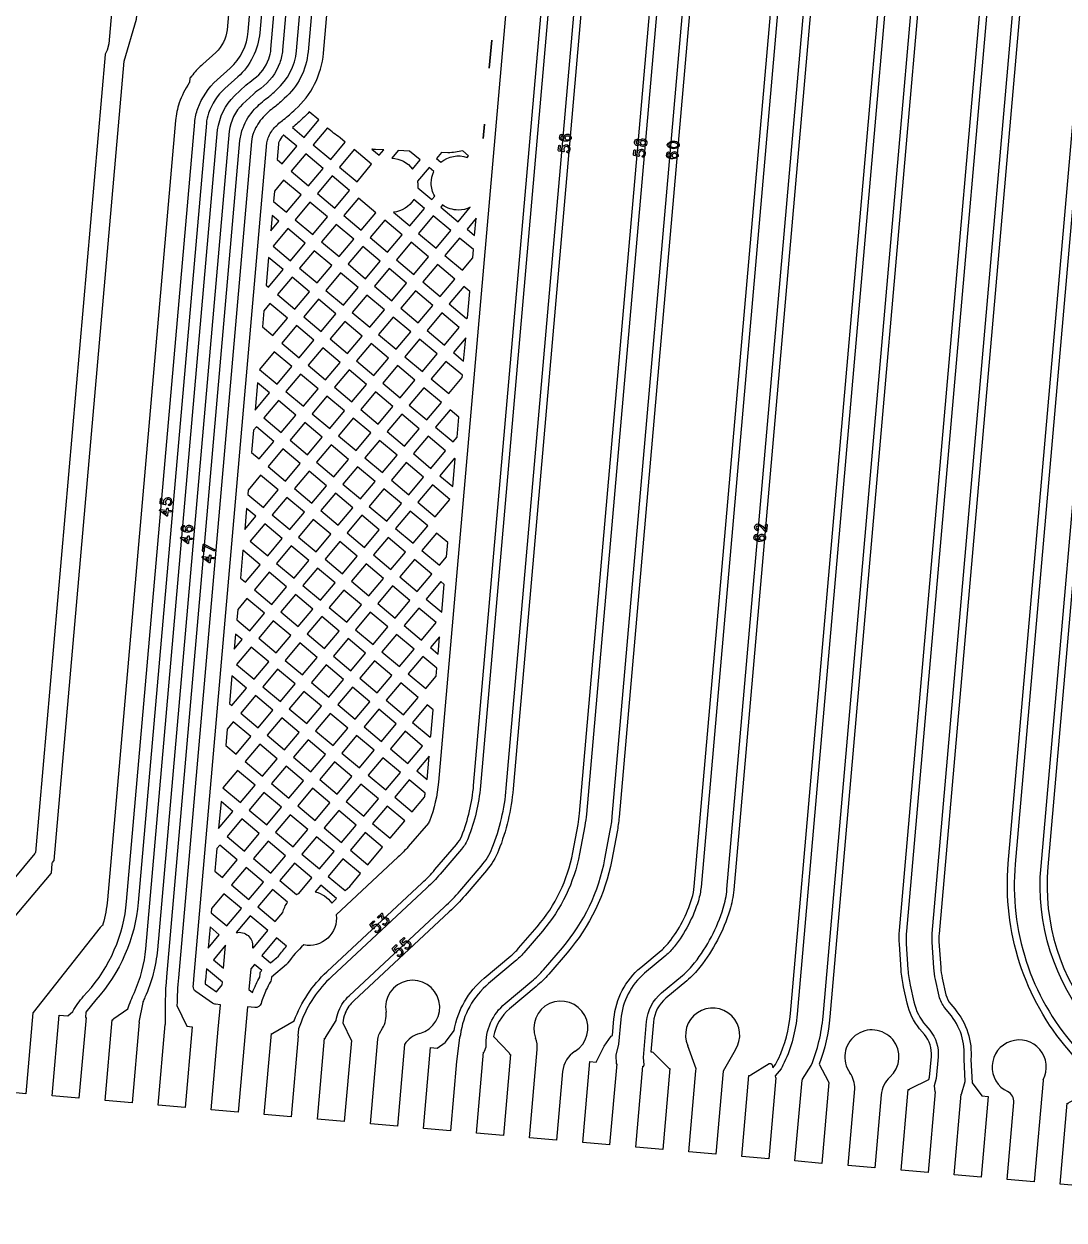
# Model space of a CAD drawing. Extents: x 388 to 686, y 182 to 393.
# Drawn here: x 444.17 to 451, y 201.64 to 209.5 of the extents above; entities that cross this region are included whole.
import ezdxf

# ---------------------------------------------------------------- set-up
doc = ezdxf.new("R2010")
doc.units = 0
doc.layers.add('bak_bak_btr2-bcq3156', color=8, linetype='Continuous')
doc.layers.add('biaozhu1', color=4, linetype='Continuous')

msp = doc.modelspace()

# ---------------------------------------------------------------- linework, layer by layer
at = {"layer": 'bak_bak_btr2-bcq3156'}
for p, q in [((447.2437, 209.3889), (447.2277, 209.2066)), ((447.2277, 209.2066), (447.2279, 209.2065)), ((447.1956, 208.8389), (447.1873, 208.7442)), ((445.8018, 208.2378), (445.793, 208.1376)), ((447.1416, 208.2196), (447.0819, 208.1485)), ((447.0819, 208.1485), (447.1317, 208.1067)), ((447.1317, 208.1067), (447.1416, 208.2196)), ((445.7777, 207.963), (445.7618, 207.7807)), ((447.0729, 207.4344), (446.9923, 207.3383)), ((447.0595, 207.2819), (447.0729, 207.4344)), ((446.9923, 207.3383), (447.0595, 207.2819)), ((445.7056, 207.1383), (445.69, 206.9597)), ((446.9029, 206.5283), (446.9874, 206.4573)), ((445.6334, 206.3135), (445.6213, 206.1745)), ((445.6094, 206.0387), (445.5934, 205.8564)), ((446.8133, 205.7182), (446.9153, 205.6326)), ((445.5613, 205.4887), (445.5525, 205.3891)), ((446.9012, 205.4714), (446.841, 205.3997)), ((446.8912, 205.3576), (446.9012, 205.4714)), ((446.841, 205.3997), (446.8912, 205.3576)), ((445.5372, 205.214), (445.5213, 205.0316)), ((446.8325, 204.686), (446.7515, 204.5895)), ((446.8191, 204.5328), (446.8325, 204.686)), ((446.7515, 204.5895), (446.8191, 204.5328)), ((445.4651, 204.3892), (445.4495, 204.2115)), ((445.3929, 203.5644), (445.3808, 203.4263)), ((445.4953, 203.4442), (445.4158, 203.3495)), ((445.4822, 203.2938), (445.4953, 203.4442)), ((445.4158, 203.3495), (445.4822, 203.2938)), ((445.6484, 203.1543), (445.6723, 203.1343))]:
    msp.add_line(p, q, dxfattribs=at)
for points in [[(448.0834, 240.1531), (448.0438, 238.92), (448.7432, 230.9259, 0.097517), (449.8553, 227.0824, -0.021634), (449.9684, 226.8446, -0.010888), (450.0227, 226.7081, -0.02159), (450.0234, 226.7065), (450.8563, 224.6302, -0.076555), (451.93, 220.0187, -0.035538), (451.93, 220.0156), (451.9306, 220.0083, -0.039385), (451.914, 218.0586), (450.6831, 203.9781, 0.203715), (451.0728, 202.7811, -0.034942), (451.0746, 202.7786, -0.003859), (451.0926, 202.7566), (451.1499, 202.6884, -0.173688), (451.2137, 202.5154, -0.103263), (451.2119, 202.5064), (451.2082, 202.492, -0.367818), (451.2163, 202.4777), (451.2006, 202.3934, -0.05347), (451.1998, 202.3909)], [(446.7229, 239.8677), (446.6942, 238.8825), (447.4011, 230.8029, 0.085375), (448.4108, 226.9705, -0.005717), (448.8471, 225.9844, -0.005714), (449.2607, 224.9891, -0.075665), (450.5045, 219.7059, -0.041885), (450.4956, 217.219), (449.251, 202.9918, -0.086633), (449.1665, 202.6745, -0.013169), (449.1481, 202.6376, -0.055194), (449.1453, 202.6336), (449.1053, 202.5859), (449.1084, 202.5739), (449.1111, 202.5737), (449.0647, 202.0423), (448.8875, 202.0578), (448.934, 202.5892), (448.9414, 202.5885, -0.121558), (448.9457, 202.5928), (449.0672, 202.6669, -0.505162), (449.0862, 202.6591), (449.0914, 202.6392)], [(449.0914, 202.6392), (449.1093, 202.6607, 0.0133), (449.1268, 202.6958, -0.026284), (449.1278, 202.6978, 0.085262), (449.2062, 202.9957), (450.4508, 217.2229, 0.044039), (450.449, 219.8293, 0.073888), (449.2189, 224.9725, 0.005713), (448.8057, 225.9667, 0.005716), (448.3698, 226.9518, -0.085375), (447.3563, 230.799), (446.6492, 238.8827)], [(451.1998, 202.3909), (451.2031, 202.3906), (451.1566, 201.8592), (450.9795, 201.8747), (451.026, 202.4061), (451.0314, 202.4056, -0.147166), (451.0367, 202.4106), (451.1561, 202.4704), (451.1686, 202.5187, 0.169435), (451.1154, 202.6595), (451.0362, 202.7547, -0.203066), (450.6383, 203.982), (451.8692, 218.0625, 0.039383), (451.8858, 220.0051), (451.8851, 220.0157, 0.076549), (450.8145, 224.6134), (449.9268, 226.8273, 0.021654), (449.8153, 227.0617, -0.03334), (449.8141, 227.0644, -0.097444), (448.6984, 230.9219), (447.9988, 238.9203)], [(450.7192, 219.7232, -0.041885), (450.7104, 217.2003), (449.4658, 202.9732, -0.068079), (449.3956, 202.6639), (449.4546, 202.5517, -0.16531), (449.4558, 202.5436), (449.4598, 202.5433), (449.4133, 202.0119), (449.2362, 202.0274), (449.2827, 202.5587), (449.2843, 202.5586, -0.144781), (449.2864, 202.5655), (449.3437, 202.6547, 0.074073), (449.421, 202.9772), (450.6656, 217.2042, 0.044044), (450.6635, 219.8488, 0.073879)], [(445.5676, 218.9853), (444.7283, 209.3658), (444.7163, 209.324), (444.7049, 209.2987), (444.7043, 209.2966), (444.2457, 204.0548, -0.159364), (444.2426, 204.0475), (444.0047, 203.764, -0.227397), (443.9959, 203.7569), (443.4426, 203.5966), (443.4402, 203.5953), (443.4135, 203.5686, -0.197499), (443.4046, 203.5648, 0.403322), (443.1042, 203.2647), (443.0447, 202.8575), (443.0448, 202.8575), (443.0115, 202.4775), (442.806, 202.4955, 0.410514), (442.7257, 202.4273), (442.677, 201.8698, 0.409879), (442.7452, 201.7897), (442.9498, 201.7717), (442.9165, 201.3917)], [(446.8809, 218.9628), (446.0369, 209.3138, -0.194362), (445.8803, 209.0066, -0.041569), (445.8161, 208.9506, 0.047788), (445.742, 208.8842, 0.091184), (445.6806, 208.7866, 0.072948), (445.6656, 208.7232), (445.1851, 203.2314, 0.018413), (445.1759, 203.0485), (445.2411, 202.9122), (445.2756, 202.9092), (445.2291, 202.3778), (445.052, 202.3933), (445.0985, 202.9247), (445.101, 202.9245, -0.030608), (445.1092, 203.238), (445.5897, 208.7298, -0.073122), (445.6098, 208.8149, -0.091399), (445.6861, 208.9361, -0.047814), (445.7712, 209.0121, 0.042151), (445.8265, 209.0606, -0.031229), (445.8299, 209.0638, 0.194703), (445.961, 209.3204), (446.8049, 218.9688, 0.133941)], [(448.1325, 218.6751), (446.894, 204.5153, -0.070425), (446.8346, 204.2587, -0.08721), (446.8279, 204.2474), (446.695, 204.0921, -0.028285), (446.6296, 204.0242), (446.2216, 203.6441, -0.514914), (446.0098, 203.4468, 0.055065), (445.9029, 203.3258, -0.066923), (445.8961, 203.3183), (445.7962, 203.234), (445.7946, 203.2182, -0.11723), (445.789, 203.2015, 0.030852), (445.7638, 203.1551, -0.018125), (445.7626, 203.1527, 0.03613), (445.7283, 203.0619, -0.358285), (445.6884, 203.0345), (445.6383, 203.0389), (445.5778, 202.3474), (445.4006, 202.3629), (445.4471, 202.8943), (445.4472, 202.8943), (445.4612, 203.0541), (445.4287, 203.0569, -0.134213), (445.4098, 203.0639), (445.2993, 203.1413, -0.264329), (445.2829, 203.1752, -0.005455), (445.2865, 203.2222), (445.767, 208.7145, -0.072517), (445.7751, 208.7489, -0.091376), (445.817, 208.8155, -0.047855), (445.8768, 208.8689, 0.040121), (445.9514, 208.9334, 0.191888), (446.1383, 209.3051), (446.9828, 218.9601, 0.133976)], [(446.3277, 218.8796), (445.5045, 209.4577, -0.188819), (445.4309, 209.3097), (445.3453, 209.2326, 0.040126), (445.2791, 209.1628, -0.073326), (445.2747, 209.1569, -0.073691), (445.27, 209.1511, 0.006353), (445.2611, 209.1392), (445.2598, 209.1359), (445.2582, 209.1153, -0.131211), (445.256, 209.1091, 0.062695), (445.1912, 208.9775, 0.063894), (445.1661, 208.8621), (444.7184, 203.7432, -0.045593), (444.6893, 203.5823, -0.207206), (444.6846, 203.5732), (444.6702, 203.5607), (444.2309, 203.0028), (444.2296, 202.9995), (444.1831, 202.4694), (444.006, 202.4849)], [(444.0781, 203.5939), (444.3489, 203.9165), (444.3503, 203.9198), (444.3556, 203.9802, -0.15863), (444.3587, 203.9874), (444.3675, 203.9979), (444.3691, 204.0016), (444.8283, 209.2517), (444.9088, 209.527), (445.7209, 218.811, 0.143733)], [(446.5305, 218.7074), (445.72, 209.439, -0.189744), (445.5753, 209.1485), (445.4898, 209.0715, 0.128548), (445.3828, 208.9092, 0.063899), (445.3688, 208.8444), (444.9211, 203.7259, -0.162547), (444.6429, 203.0853), (444.5775, 203.0047), (444.5747, 202.9706), (444.5782, 202.9703), (444.5318, 202.4389), (444.3547, 202.4544), (444.4011, 202.9858), (444.4589, 202.9808), (444.4911, 203.0087, -0.058337), (444.5622, 203.1093), (444.5862, 203.1362, 0.162545), (444.8451, 203.7325), (445.2928, 208.8509, -0.068977), (445.3133, 208.9411, -0.124189), (445.4388, 209.1282), (445.5243, 209.2051, 0.189745), (445.6441, 209.4457), (446.4546, 218.7147, 0.147854)], [(446.6916, 218.7279), (445.8695, 209.3247, -0.065198), (445.8509, 209.2405, -0.147559), (445.7259, 209.0734, 0.01671), (445.6776, 209.0352), (445.6073, 208.9698, 0.165283), (445.5185, 208.7915), (445.0469, 203.4147, -0.084423), (444.9654, 203.1034, 0.006466), (444.9518, 203.0722, -0.079815), (444.9516, 203.0682), (444.9251, 202.9401), (444.9269, 202.9399), (444.8804, 202.4085), (444.7033, 202.424), (444.7498, 202.9554), (444.7558, 202.9549, -0.201821), (444.7611, 202.9632), (444.8523, 203.0262, -0.020829), (444.8961, 203.1351, 0.084344), (444.971, 203.4214), (445.4429, 208.8007, -0.166017), (445.5537, 209.024), (445.629, 209.0939, -0.016548), (445.6809, 209.1349, 0.14756), (445.7794, 209.2668, 0.064812), (445.7936, 209.3312), (446.6157, 218.7346, 0.145124)], [(448.4083, 218.6514), (447.1699, 204.4906, -0.072979), (447.0887, 204.1469, -0.083017), (447.0455, 204.0758), (446.905, 203.9118, -0.028241), (446.818, 203.8215), (446.1913, 203.2378, 0.115856), (445.9908, 202.9382), (445.9744, 202.8947), (445.9701, 202.8486), (445.9729, 202.8483), (445.9264, 202.3169), (445.7493, 202.3324), (445.7958, 202.8638), (445.8014, 202.8633, -0.105522), (445.8053, 202.8669), (445.9465, 202.9482, -0.11774), (446.1606, 203.2707), (446.7874, 203.8545, 0.028241), (446.8709, 203.9411), (447.0114, 204.1052, 0.083124), (447.047, 204.1637, 0.072989), (447.1251, 204.4948), (448.3635, 218.6553, 0.055537)], [(448.6231, 218.6331), (447.3847, 204.4719, -0.073098), (447.2887, 204.0667, -0.08257), (447.2091, 203.9355), (447.0687, 203.7715, -0.028247), (446.9649, 203.6635), (446.3383, 203.0802, 0.101026), (446.2818, 203.001, -0.048098), (446.2805, 202.9969, 0.081498), (446.2651, 202.9342), (446.3195, 202.8206, -0.059648), (446.3205, 202.8178), (446.3218, 202.8177), (446.2754, 202.2863), (446.0982, 202.3018), (446.1447, 202.8332), (446.1506, 202.8326, -0.1261), (446.1526, 202.8387), (446.2218, 202.9505, -0.062991), (446.2371, 203.0098, -0.053707), (446.2385, 203.0144, -0.105696), (446.3076, 203.1131), (446.9343, 203.6965, 0.028246), (447.0345, 203.8008), (447.175, 203.9649, 0.082677), (447.247, 204.0836, 0.073043), (447.3398, 204.4758), (448.5782, 218.6369, 0.057101)], [(452.1288, 218.04), (450.8979, 203.9596, 0.198813), (451.2182, 202.943), (451.3153, 202.8268, -0.173914), (451.4293, 202.5169), (451.4307, 202.5004, -0.311215), (451.4444, 202.496), (451.5423, 202.3698, -0.192622), (451.545, 202.3607), (451.5518, 202.3601), (451.5053, 201.8287), (451.3282, 201.8442), (451.3747, 202.3756), (451.376, 202.3755, -0.026432), (451.3764, 202.3767), (451.3922, 202.4166), (451.3843, 202.5158, 0.174349), (451.2808, 202.7979), (451.1837, 202.9141, -0.198814), (450.8531, 203.9635), (452.084, 218.0439, 0.039386)], [(449.0644, 217.9892), (447.866, 204.306, -0.024862), (447.8556, 204.2289), (447.8206, 204.0448, -0.131265), (447.5768, 203.5372), (447.4547, 203.395, -0.040932), (447.3982, 203.3394), (447.2232, 203.1928, 0.187814), (447.0381, 202.8563), (447.0319, 202.8359), (447.0125, 202.6807), (446.9727, 202.2254), (446.7955, 202.2409), (446.842, 202.7723), (446.8848, 202.7686), (446.9385, 202.8063), (446.94, 202.8077), (446.997, 202.8842, -0.177801), (447.1943, 203.2273), (447.3694, 203.374, 0.040931), (447.4206, 203.4244), (447.5427, 203.5665, 0.131265), (447.7764, 204.0532), (447.8113, 204.2372, 0.024859), (447.8212, 204.3098), (449.0196, 217.9932, 0.043463)], [(449.2792, 217.9703), (448.0807, 204.2857, -0.02451), (448.0673, 204.1888), (448.0324, 204.0045, -0.131781), (447.7386, 203.3947), (447.6183, 203.2544, -0.040966), (447.5366, 203.1741), (447.3615, 203.0277, 0.176411), (447.2561, 202.846), (447.3588, 202.7368, -0.216443), (447.3624, 202.7268), (447.3678, 202.7264), (447.3213, 202.195), (447.1442, 202.2105), (447.1907, 202.7419), (447.195, 202.7415, -0.1325), (447.1957, 202.7481), (447.2067, 202.7777, -0.233158), (447.3326, 203.0622), (447.5078, 203.2086, 0.040972), (447.5843, 203.2838), (447.7081, 203.428, 0.130701), (447.9882, 204.0129), (448.0231, 204.1972, 0.024509), (448.0359, 204.2897), (449.2344, 217.9742, 0.043459)], [(449.8034, 217.3647), (448.6194, 203.8267, -0.053337), (448.6018, 203.7373, -0.092213), (448.4431, 203.4343, -0.05191), (448.3871, 203.3765), (448.2485, 203.2608, 0.197177), (448.0917, 202.9577), (448.0769, 202.7943), (448.0584, 202.7228), (448.0613, 202.6656), (448.0651, 202.6652), (448.0187, 202.1339), (447.8415, 202.1493), (447.888, 202.6807), (447.9309, 202.677), (447.9821, 202.7809), (448.0291, 202.8468, -0.19592), (448.0372, 202.852), (448.0468, 202.9616, -0.199893), (448.2234, 203.2983), (448.3582, 203.411, 0.052033), (448.4078, 203.4623, 0.092259), (448.5589, 203.7508, 0.053187), (448.5745, 203.8306), (449.7585, 217.3686, 0.117963)], [(450.0182, 217.346), (448.8342, 203.8081, -0.053256), (448.8078, 203.6739, -0.092231), (448.6124, 203.3011, -0.051854), (448.5255, 203.2114), (448.3889, 203.0972, 0.198577), (448.3062, 202.9386), (448.2891, 202.7442, -0.26834), (448.3015, 202.7411), (448.4061, 202.6401, -0.115377), (448.4093, 202.6352), (448.4138, 202.6348), (448.3673, 202.1034), (448.1902, 202.1189), (448.2367, 202.6503), (448.2425, 202.6498, -0.065659), (448.2435, 202.6529), (448.2459, 202.6585), (448.2407, 202.7063), (448.2614, 202.9425, -0.198578), (448.3599, 203.1317), (448.4966, 203.2459, 0.051972), (448.5772, 203.3291, 0.092208), (448.7649, 203.6872, 0.053228), (448.7893, 203.812), (449.9733, 217.35, 0.117962)], [(451.1619, 217.1865), (449.9685, 203.5375, 0.037066), (449.9674, 203.4547), (449.9789, 203.2855, 0.037182), (449.9939, 203.1818), (450.0177, 203.0729, 0.124309), (450.0959, 202.9176), (450.1222, 202.8866, -0.198498), (450.1775, 202.7107), (450.1646, 202.5686), (450.1512, 202.5204), (450.1547, 202.4823), (450.1571, 202.4821), (450.1107, 201.9507), (449.9335, 201.9662), (449.98, 202.4976), (449.9896, 202.4968, -0.175312), (449.9956, 202.5031), (450.1164, 202.5633), (450.1207, 202.5787), (450.1327, 202.7146, 0.19852), (450.0876, 202.8577), (450.0554, 202.8954, -0.118209), (449.9738, 203.0632), (449.9499, 203.1721, -0.037191), (449.934, 203.2824), (449.9225, 203.4519, -0.037078), (449.9236, 203.5414), (451.1171, 217.1905, 0.043929)], [(451.3767, 217.1678), (450.1832, 203.5186, 0.036534), (450.1824, 203.4684), (450.194, 203.2975, 0.035715), (450.2042, 203.2284), (450.2283, 203.1197, 0.127862), (450.2602, 203.0571), (450.2867, 203.0257, -0.198412), (450.3922, 202.6932), (450.3997, 202.5398), (450.4641, 202.4554), (450.5058, 202.4517), (450.4593, 201.9203), (450.2822, 201.9358), (450.3287, 202.4672), (450.3314, 202.467), (450.3541, 202.5504), (450.3472, 202.6956, 0.199308), (450.2522, 202.9968), (450.2219, 203.0326, -0.118182), (450.1843, 203.11), (450.1603, 203.2186, -0.037102), (450.1489, 203.2971), (450.1375, 203.4657, -0.036622), (450.1384, 203.5226), (451.3318, 217.1718, 0.037972)], [(446.5339, 208.669), (446.4797, 208.6715, -0.012028), (446.4556, 208.674)], [(447.103, 208.2922, -0.114914), (447.0245, 208.2739, -0.157601), (446.9204, 208.3075), (446.9088, 208.2937)], [(445.3689, 203.2894), (445.3624, 203.2158), (445.3624, 203.2155, 0.002966), (445.3604, 203.1915)], [(445.6723, 203.1343, -0.019123), (445.6945, 203.187, -0.018544), (445.6957, 203.1894, -0.025188), (445.7196, 203.2342), (445.7218, 203.2567, -0.170195), (445.7324, 203.2796), (445.6854, 203.319), (445.6602, 203.2889), (445.6484, 203.1543)], [(446.4469, 202.2713), (446.4956, 202.8282, -0.110674), (446.5072, 202.8653), (446.5269, 202.8996, 0.158491), (446.5496, 203.0055)], [(446.7712, 202.8653, 0.182699), (446.671, 202.7928), (446.624, 202.2558), (446.4469, 202.2713)], [(447.4929, 202.1798), (447.5427, 202.7594, 0.110487), (447.5324, 202.8351)], [(447.7917, 202.7483, 0.235532), (447.7095, 202.6155), (447.67, 202.1643), (447.4929, 202.1798)], [(449.8606, 202.5783, 0.192401), (449.8039, 202.4613), (449.762, 201.9814), (449.5849, 201.9969), (449.6289, 202.5009, 0.16179), (449.5977, 202.6067)], [(450.8666, 202.5615, -0.017023), (450.8663, 202.5556), (450.808, 201.8899), (450.6308, 201.9054), (450.6751, 202.4115, 0.301982), (450.634, 202.4836)]]:
    msp.add_lwpolyline(points, format="xyb", dxfattribs=at)
for points in [[(447.2279, 209.2065), (447.2438, 209.3888), (447.2437, 209.3889)], [(447.1873, 208.7442), (447.1875, 208.7443), (447.1957, 208.8388), (447.1956, 208.8389)], [(446.4556, 208.674), (446.504, 208.6334), (446.5339, 208.669)], [(445.793, 208.1376), (445.846, 208.2007), (445.8018, 208.2378)], [(446.9088, 208.2937), (447.0235, 208.1974), (447.103, 208.2922)], [(445.7618, 207.7807), (445.7775, 207.7675), (445.8738, 207.8824), (445.7777, 207.963)], [(445.69, 206.9597), (445.7844, 207.0722), (445.7056, 207.1383)], [(446.9874, 206.4573), (447.0033, 206.6394), (446.9991, 206.643), (446.9029, 206.5283)], [(445.6213, 206.1745), (445.6947, 206.2621), (445.6334, 206.3135)], [(445.5934, 205.8564), (445.6263, 205.8288), (445.7227, 205.9436), (445.6094, 206.0387)], [(446.9153, 205.6326), (446.9312, 205.8147), (446.9095, 205.8329), (446.8133, 205.7182)], [(445.5525, 205.3891), (445.6052, 205.4518), (445.5613, 205.4887)], [(445.5213, 205.0316), (445.5367, 205.0187), (445.6331, 205.1335), (445.5372, 205.214)], [(445.4495, 204.2115), (445.5434, 204.3234), (445.4651, 204.3892)], [(445.3808, 203.4263), (445.4538, 203.5133), (445.3929, 203.5644)], [(445.3604, 203.1915), (445.4351, 203.1392), (445.4725, 203.1838), (445.474, 203.2012), (445.3689, 203.2894)], [(448.8436, 202.7557), (448.7639, 202.6171), (448.716, 202.0727), (448.5389, 202.0882), (448.5854, 202.6196), (448.5856, 202.6196), (448.5868, 202.6332), (448.5324, 202.7835)]]:
    msp.add_lwpolyline(points, dxfattribs=at)
for points in [[(445.9341, 208.8166), (446.0125, 208.7509), (446.1087, 208.8656), (446.0454, 208.9187, -0.02333), (446.0029, 208.8772, -0.033184)], [(446.0708, 208.7019), (446.1857, 208.6055), (446.2819, 208.7202), (446.2476, 208.749, -0.051899), (446.1651, 208.8143)], [(445.8339, 208.6055), (445.8671, 208.5776), (445.9635, 208.6925), (445.8754, 208.7664, 0.003311), (445.873, 208.7637, 0.09099), (445.8459, 208.7207, 0.071569), (445.8429, 208.7078), (445.8429, 208.7077)], [(446.5876, 208.6145, -0.226766), (446.7233, 208.5429), (446.7736, 208.6029), (446.7041, 208.6612), (446.6297, 208.6646)], [(446.8809, 208.6123), (446.9101, 208.5878, -0.264267), (447.0828, 208.6196), (447.0922, 208.6307), (447.0539, 208.6628, -0.051839), (446.9566, 208.6496), (446.9139, 208.6516)], [(446.7563, 208.4638, -0.038156), (446.7584, 208.4368, -0.023099), (446.7577, 208.4205), (446.8504, 208.3427), (446.8692, 208.365, -0.127973), (446.8467, 208.4517, -0.110366), (446.8636, 208.5274), (446.832, 208.5539)], [(446.5976, 208.2598), (446.7052, 208.1696), (446.8015, 208.2843), (446.7316, 208.3429, -0.23375)], [(446.6063, 204.4164), (446.721, 204.3201), (446.8025, 204.4173, 0.007654), (446.8076, 204.443), (446.7025, 204.5311)], [(445.8518, 203.869), (445.9608, 203.7775, -0.025668), (445.9772, 203.7853), (446.0629, 203.8874), (445.9481, 203.9838)], [(446.0844, 203.7945, -0.190242), (446.1923, 203.721), (446.2249, 203.7514), (446.1213, 203.8384)], [(445.7064, 203.6958), (445.8213, 203.5994), (445.8717, 203.6595, -0.105449), (445.9025, 203.727), (445.8028, 203.8106)], [(445.5653, 203.5276, -0.505983), (445.6728, 203.433), (445.6725, 203.4293), (445.676, 203.4263), (445.7723, 203.541), (445.6574, 203.6374)], [(445.7344, 203.3774), (445.7913, 203.3296), (445.8135, 203.3482, -0.011267), (445.8247, 203.3577, -0.025328), (445.8274, 203.3602), (445.8434, 203.3736, -0.025496), (445.8947, 203.4383), (445.8307, 203.4921)]]:
    msp.add_lwpolyline(points, format="xyb", close=True, dxfattribs=at)
for points in [[(445.9255, 208.5287), (446.0403, 208.4323), (446.1367, 208.5471), (446.0219, 208.6435)], [(446.2441, 208.5565), (446.3588, 208.4603), (446.455, 208.575), (446.3403, 208.6712)], [(445.8099, 208.3305), (445.895, 208.2591), (445.9913, 208.3739), (445.8765, 208.4703), (445.8158, 208.3979)], [(446.0987, 208.3833), (446.2134, 208.2871), (446.3098, 208.4019), (446.1951, 208.4982)], [(445.9534, 208.2101), (446.0681, 208.1138), (446.1644, 208.2287), (446.0497, 208.3249)], [(446.2718, 208.2381), (446.3866, 208.1417), (446.483, 208.2566), (446.3682, 208.3529)], [(446.7636, 208.1206), (446.8783, 208.0244), (446.9745, 208.1391), (446.8598, 208.2353)], [(445.8081, 208.037), (445.9228, 207.9408), (446.0191, 208.0555), (445.9044, 208.1517)], [(446.1264, 208.0649), (446.2413, 207.9685), (446.3377, 208.0833), (446.2228, 208.1797)], [(446.445, 208.0927), (446.5599, 207.9964), (446.6562, 208.1112), (446.5414, 208.2076)], [(446.9367, 207.9754), (447.0515, 207.879), (447.1188, 207.9592), (447.1236, 208.014), (447.0329, 208.0901)], [(445.9812, 207.8918), (446.0961, 207.7954), (446.1923, 207.9101), (446.0775, 208.0065)], [(446.2997, 207.9195), (446.4145, 207.8231), (446.5109, 207.938), (446.396, 208.0344)], [(446.6182, 207.9474), (446.7329, 207.8511), (446.8293, 207.966), (446.7146, 208.0622)], [(446.7913, 207.8022), (446.9062, 207.7058), (447.0025, 207.8206), (446.8877, 207.917)], [(445.8359, 207.7186), (445.9507, 207.6222), (446.0471, 207.737), (445.9322, 207.8334)], [(446.1544, 207.7464), (446.2693, 207.6501), (446.3655, 207.7648), (446.2507, 207.8611)], [(446.4729, 207.7742), (446.5876, 207.6779), (446.684, 207.7928), (446.5692, 207.889)], [(446.9645, 207.6568), (447.0792, 207.5605), (447.0845, 207.5668), (447.0995, 207.7392), (447.0609, 207.7716)], [(446.0091, 207.5732), (446.1239, 207.4768), (446.2203, 207.5917), (446.1054, 207.6881)], [(446.3276, 207.6011), (446.4424, 207.5048), (446.5386, 207.6195), (446.4239, 207.7158)], [(446.646, 207.6289), (446.7608, 207.5326), (446.8572, 207.6474), (446.7423, 207.7438)], [(445.7378, 207.5059), (445.8055, 207.4491), (445.9017, 207.5638), (445.7869, 207.6602), (445.7471, 207.6128)], [(446.8192, 207.4836), (446.9339, 207.3873), (447.0303, 207.5022), (446.9155, 207.5984)], [(445.8638, 207.4001), (445.9787, 207.3038), (446.0749, 207.4185), (445.9601, 207.5148)], [(446.1823, 207.4279), (446.297, 207.3316), (446.3934, 207.4465), (446.2787, 207.5427)], [(446.5007, 207.4558), (446.6156, 207.3595), (446.7118, 207.4742), (446.597, 207.5706)], [(446.0371, 207.2548), (446.1518, 207.1585), (446.248, 207.2732), (446.1333, 207.3695)], [(446.3554, 207.2826), (446.4702, 207.1863), (446.5666, 207.3011), (446.4517, 207.3975)], [(446.6739, 207.3105), (446.7887, 207.2142), (446.8849, 207.3289), (446.7702, 207.4252)], [(445.7185, 207.2269), (445.8333, 207.1305), (445.9297, 207.2454), (445.8149, 207.3418)], [(446.8471, 207.1652), (446.9619, 207.0689), (447.0501, 207.174), (447.0514, 207.1892), (446.9433, 207.28)], [(446.2101, 207.1095), (446.325, 207.0132), (446.4212, 207.1279), (446.3064, 207.2243)], [(446.5286, 207.1373), (446.6433, 207.041), (446.7397, 207.1558), (446.625, 207.2521)], [(445.8917, 207.0816), (446.0064, 206.9853), (446.1028, 207.1002), (445.9881, 207.1964)], [(446.0648, 206.9363), (446.1796, 206.84), (446.276, 206.9548), (446.1612, 207.0512)], [(446.3834, 206.9642), (446.4981, 206.8679), (446.5944, 206.9826), (446.4796, 207.0789)], [(446.7017, 206.992), (446.8166, 206.8957), (446.9129, 207.0105), (446.7981, 207.1069)], [(445.7464, 206.9083), (445.8611, 206.8121), (445.9574, 206.9269), (445.8427, 207.0232)], [(446.238, 206.791), (446.3528, 206.6947), (446.4492, 206.8095), (446.3344, 206.9058)], [(446.5565, 206.8189), (446.6713, 206.7226), (446.7676, 206.8373), (446.6527, 206.9336)], [(446.8749, 206.8467), (446.9897, 206.7503), (447.0158, 206.7813), (447.0274, 206.9144), (446.9713, 206.9615)], [(445.6656, 206.6812), (445.7158, 206.639), (445.8121, 206.7537), (445.6974, 206.85), (445.6784, 206.8273)], [(445.9194, 206.7631), (446.0343, 206.6667), (446.1307, 206.7816), (446.0158, 206.878)], [(446.0927, 206.6178), (446.2075, 206.5214), (446.3038, 206.6363), (446.189, 206.7326)], [(446.4112, 206.6457), (446.526, 206.5493), (446.6224, 206.6642), (446.5075, 206.7605)], [(446.7297, 206.6736), (446.8445, 206.5772), (446.9408, 206.692), (446.8259, 206.7883)], [(445.7742, 206.59), (445.8891, 206.4937), (445.9853, 206.6084), (445.8705, 206.7047)], [(446.2658, 206.4725), (446.3807, 206.3761), (446.477, 206.491), (446.3622, 206.5873)], [(446.5844, 206.5004), (446.6992, 206.404), (446.7955, 206.5189), (446.6807, 206.6152)], [(445.6415, 206.4062), (445.7437, 206.3204), (445.8401, 206.4353), (445.7252, 206.5317), (445.644, 206.4349)], [(445.9474, 206.4447), (446.0622, 206.3483), (446.1585, 206.4631), (446.0437, 206.5594)], [(446.1206, 206.2994), (446.2354, 206.203), (446.3317, 206.3177), (446.2168, 206.4141)], [(446.439, 206.3271), (446.5538, 206.2308), (446.6502, 206.3457), (446.5354, 206.442)], [(446.7575, 206.355), (446.8723, 206.2588), (446.9686, 206.3736), (446.8539, 206.4699)], [(445.8021, 206.2715), (445.9169, 206.1751), (446.0133, 206.29), (445.8985, 206.3863)], [(446.2938, 206.154), (446.4086, 206.0577), (446.5048, 206.1724), (446.3901, 206.2687)], [(446.6122, 206.1818), (446.7269, 206.0856), (446.8233, 206.2004), (446.7086, 206.2967)], [(445.6568, 206.0984), (445.7717, 206.002), (445.8679, 206.1167), (445.7531, 206.2131)], [(445.9753, 206.1261), (446.0901, 206.0298), (446.1865, 206.1446), (446.0716, 206.241)], [(446.467, 206.0087), (446.5817, 205.9125), (446.6779, 206.0272), (446.5632, 206.1234)], [(446.7853, 206.0366), (446.9001, 205.9402), (446.9471, 205.9962), (446.9553, 206.0897), (446.8817, 206.1514)], [(445.83, 205.953), (445.9448, 205.8567), (446.0411, 205.9714), (445.9263, 206.0678)], [(446.1485, 205.9808), (446.2632, 205.8845), (446.3596, 205.9993), (446.2448, 206.0957)], [(446.3216, 205.8355), (446.4364, 205.7392), (446.5327, 205.8541), (446.418, 205.9504)], [(446.6401, 205.8635), (446.7549, 205.7671), (446.8511, 205.8819), (446.7363, 205.9782)], [(445.6847, 205.7798), (445.7995, 205.6835), (445.8959, 205.7983), (445.781, 205.8946)], [(446.0032, 205.8077), (446.118, 205.7114), (446.2143, 205.8261), (446.0995, 205.9224)], [(446.4947, 205.6902), (446.6095, 205.5939), (446.7059, 205.7088), (446.5911, 205.8051)], [(445.5694, 205.5814), (445.6542, 205.5102), (445.7506, 205.6251), (445.6357, 205.7214), (445.5753, 205.6494)], [(445.8579, 205.6345), (445.9727, 205.5382), (446.069, 205.653), (445.9542, 205.7493)], [(446.1763, 205.6624), (446.2911, 205.5661), (446.3874, 205.6809), (446.2726, 205.7771)], [(446.3494, 205.5171), (446.4642, 205.4207), (446.5606, 205.5355), (446.4458, 205.6319)], [(446.6679, 205.5449), (446.7826, 205.4487), (446.879, 205.5635), (446.7643, 205.6598)], [(445.7126, 205.4612), (445.8273, 205.365), (445.9237, 205.4798), (445.8089, 205.5761)], [(446.031, 205.4892), (446.1458, 205.3929), (446.2421, 205.5077), (446.1273, 205.604)], [(446.5226, 205.3718), (446.6373, 205.2755), (446.7337, 205.3903), (446.6189, 205.4866)], [(445.5674, 205.2882), (445.6821, 205.1919), (445.7783, 205.3066), (445.6636, 205.4029)], [(445.8857, 205.316), (446.0005, 205.2197), (446.0968, 205.3345), (445.982, 205.4308)], [(446.2042, 205.3439), (446.319, 205.2476), (446.4152, 205.3624), (446.3005, 205.4587)], [(446.3773, 205.1986), (446.4921, 205.1024), (446.5883, 205.2171), (446.4736, 205.3134)], [(446.6957, 205.2265), (446.8105, 205.1301), (446.8784, 205.2111), (446.8831, 205.2649), (446.792, 205.3413)], [(445.7404, 205.1429), (445.8552, 205.0466), (445.9515, 205.1613), (445.8367, 205.2576)], [(446.0588, 205.1707), (446.1736, 205.0744), (446.27, 205.1892), (446.1552, 205.2856)], [(446.5504, 205.0534), (446.6653, 204.957), (446.7615, 205.0718), (446.6467, 205.1681)], [(445.5951, 204.9697), (445.7099, 204.8734), (445.8063, 204.9882), (445.6915, 205.0845)], [(445.9136, 204.9976), (446.0284, 204.9013), (446.1246, 205.016), (446.0099, 205.1123)], [(446.232, 205.0254), (446.3467, 204.9291), (446.4431, 205.044), (446.3283, 205.1403)], [(446.7236, 204.9081), (446.8385, 204.8117), (446.8441, 204.8183), (446.8591, 204.9899), (446.8199, 205.0228)], [(445.7683, 204.8244), (445.883, 204.7281), (445.9794, 204.8429), (445.8646, 204.9392)], [(446.0867, 204.8523), (446.2015, 204.756), (446.2978, 204.8707), (446.183, 204.967)], [(446.4051, 204.8801), (446.5199, 204.7838), (446.6163, 204.8987), (446.5015, 204.995)], [(445.4972, 204.7566), (445.5646, 204.7001), (445.6609, 204.815), (445.5461, 204.9113), (445.5066, 204.8643)], [(446.5783, 204.7348), (446.6931, 204.6385), (446.7895, 204.7533), (446.6747, 204.8497)], [(445.623, 204.6511), (445.7377, 204.5549), (445.834, 204.6697), (445.7193, 204.766)], [(445.9414, 204.6791), (446.0562, 204.5828), (446.1525, 204.6977), (446.0378, 204.794)], [(446.2599, 204.7071), (446.3747, 204.6107), (446.4709, 204.7254), (446.3561, 204.8218)], [(445.796, 204.5059), (445.9108, 204.4096), (446.0072, 204.5244), (445.8924, 204.6207)], [(446.1146, 204.5338), (446.2293, 204.4375), (446.3257, 204.5524), (446.2109, 204.6487)], [(446.433, 204.5617), (446.5479, 204.4654), (446.6441, 204.5801), (446.5293, 204.6765)], [(445.4777, 204.478), (445.5924, 204.3818), (445.6887, 204.4965), (445.574, 204.5928)], [(445.9692, 204.3606), (446.084, 204.2643), (446.1803, 204.3791), (446.0656, 204.4754)], [(446.2877, 204.3885), (446.4025, 204.2922), (446.4989, 204.407), (446.3841, 204.5034)], [(445.6508, 204.3328), (445.7656, 204.2364), (445.8619, 204.3512), (445.7471, 204.4475)], [(445.8239, 204.1874), (445.9387, 204.0911), (446.035, 204.2059), (445.9202, 204.3022)], [(446.1424, 204.2153), (446.2572, 204.1189), (446.3536, 204.2338), (446.2387, 204.3302)], [(446.4609, 204.2432), (446.5756, 204.1469), (446.672, 204.2618), (446.5573, 204.358)], [(445.5055, 204.1596), (445.6203, 204.0632), (445.7166, 204.1781), (445.6018, 204.2744)], [(445.997, 204.0421), (446.1119, 203.9458), (446.2082, 204.0606), (446.0934, 204.1569)], [(446.3156, 204.07), (446.4303, 203.9737), (446.5266, 204.0886), (446.4119, 204.1848)], [(445.4251, 203.9319), (445.475, 203.89), (445.5713, 204.0049), (445.4565, 204.1012), (445.4379, 204.0791)], [(445.6787, 204.0143), (445.7934, 203.918), (445.8897, 204.0328), (445.775, 204.1291)], [(446.1702, 203.8968), (446.2811, 203.8037), (446.3109, 203.8314), (446.3813, 203.9153), (446.2666, 204.0116)], [(445.5333, 203.841), (445.648, 203.7448), (445.7444, 203.8596), (445.6297, 203.9559)], [(445.401, 203.6571), (445.5028, 203.5717), (445.5991, 203.6864), (445.4843, 203.7827), (445.4036, 203.6864)]]:
    msp.add_lwpolyline(points, close=True, dxfattribs=at)
for centre, radius, start, end in [((446.7246, 203.0369), 0.1778, 285.18531, 190.17977), ((447.6982, 202.8995), 0.1778, 301.73525, 201.24045), ((448.6956, 202.8544), 0.1779, 326.31319, 203.4795), ((449.7419, 202.7106), 0.1778, 311.87621, 215.76121), ((450.7095, 202.6446), 0.1778, 332.13198, 244.88303)]:
    msp.add_arc(centre, radius, start, end, dxfattribs=at)
at = {"layer": 'biaozhu1'}
for p, q in [((445.0826, 206.2946), (445.1052, 206.2779)), ((445.2205, 206.1132), (445.2431, 206.0966)), ((445.3631, 205.9869), (445.3857, 205.9702))]:
    msp.add_line(p, q, dxfattribs=at)
for points in [[(447.7036, 208.7709, -1.487199), (447.7018, 208.7598, 0.775716), (447.7184, 208.7364)], [(447.746, 208.6878, 0.818089), (447.7195, 208.6641, -0.740301), (447.7151, 208.6556), (447.6854, 208.6611, -0.393982), (447.6814, 208.6666)], [(447.6814, 208.6666), (447.6838, 208.6949, -1), (447.6938, 208.694), (447.6917, 208.6701), (447.7066, 208.6674, -0.524332), (447.7315, 208.7013)], [(447.7684, 208.7436, -0.421906), (447.6914, 208.7398), (447.6889, 208.7486, -0.097126), (447.6887, 208.7505)], [(448.1821, 208.7157, -0.775089), (448.2179, 208.7325, -1.435426), (448.2417, 208.6911)], [(448.2417, 208.6911, -0.274891), (448.2154, 208.7042, -0.64819), (448.1823, 208.7138, -0.098774), (448.1821, 208.7157)], [(448.2101, 208.7255, 0.610503), (448.193, 208.7252), (448.1921, 208.7157)], [(448.3973, 208.7018, -0.38408), (448.4454, 208.7254, -0.474368), (448.4765, 208.693)], [(448.4765, 208.693, -0.402333), (448.4001, 208.6911), (448.3975, 208.6999, -0.097119), (448.3973, 208.7018)], [(447.7438, 208.6506, -1), (447.7407, 208.6601, 0.637789), (447.746, 208.6878)], [(448.1752, 208.6375), (448.1777, 208.6658, -1), (448.1877, 208.665), (448.1856, 208.641), (448.2005, 208.6383, -0.524389), (448.2254, 208.6722)], [(448.2399, 208.6587, 0.817743), (448.2133, 208.635, -0.740301), (448.2089, 208.6266), (448.1793, 208.632, -0.39376), (448.1752, 208.6375)], [(448.2377, 208.6215, -1), (448.2346, 208.631, 0.637888), (448.2399, 208.6587)], [(448.4712, 208.628, -0.421215), (448.3942, 208.6242), (448.3917, 208.633, -0.097126), (448.3915, 208.6349)], [(448.4064, 208.6554, -1.487601), (448.4046, 208.6443, 0.775145), (448.4212, 208.6209)], [(445.0645, 206.3486), (445.067, 206.377, -1), (445.077, 206.3761), (445.0749, 206.3522), (445.0898, 206.3494, -0.524493), (445.1147, 206.3834)], [(445.1292, 206.3699, 0.818477), (445.1027, 206.3462, -0.738337), (445.0982, 206.3377), (445.0686, 206.3431, -0.393259), (445.0645, 206.3486)], [(445.127, 206.3327, -1), (445.1239, 206.3422, 0.637745), (445.1292, 206.3699)], [(445.2834, 206.1746, -0.421637), (445.2064, 206.1708), (445.2038, 206.1796, -0.095844), (445.2037, 206.1814)], [(445.2185, 206.2019, -1.487199), (445.2168, 206.1908, 0.775459), (445.2334, 206.1674)], [(448.9718, 206.1862, -0.534531), (448.9992, 206.2116, -0.132456), (449.0413, 206.1766)], [(448.992, 206.1678, -0.326013), (448.9723, 206.1835, -0.138271), (448.9718, 206.1862)], [(448.9827, 206.1952, 0.570486), (448.9929, 206.1778, -1), (448.992, 206.1678)], [(449.0413, 206.1766), (449.0438, 206.2056, -1), (449.0538, 206.2047), (449.0503, 206.1649, -0.646517), (449.0417, 206.1618), (449.0113, 206.1928, 0.340967), (448.9827, 206.1952)], [(449.0459, 206.1152, -0.42331), (448.9689, 206.1115), (448.9664, 206.1202, -0.096336), (448.9662, 206.1221)], [(448.9811, 206.1426, -1.487235), (448.9793, 206.1314, 0.775329), (448.996, 206.108)], [(445.3445, 206.0351), (445.348, 206.0749, -0.540193), (445.3553, 206.079), (445.4225, 206.0444, -1), (445.4179, 206.0355), (445.3573, 206.0667)], [(445.3573, 206.0667), (445.3545, 206.0343, -1), (445.3445, 206.0351)], [(446.4443, 203.5772, -0.393884), (446.4448, 203.584), (446.4657, 203.6034, -1), (446.4725, 203.5961), (446.4549, 203.5797), (446.4641, 203.5677, -0.523994), (446.5054, 203.5762)], [(446.5191, 203.6395), (446.5028, 203.6243, -1), (446.496, 203.6317)], [(446.496, 203.6317), (446.519, 203.6531, -0.601264), (446.5273, 203.6502), (446.5313, 203.6281, -1.207463), (446.5385, 203.5751)], [(446.5583, 203.6042, 0.372857), (446.5367, 203.6195), (446.5314, 203.6146, -0.601264), (446.5231, 203.6174), (446.5191, 203.6395)], [(446.5385, 203.5751), (446.5318, 203.5781, -1), (446.5359, 203.5872, 0.637864), (446.5583, 203.6042)], [(446.5071, 203.5565, 0.819508), (446.4715, 203.5566, -0.733449), (446.4626, 203.5534), (446.4443, 203.5772)], [(446.4806, 203.5304, -1), (446.4846, 203.5395, 0.637703), (446.5071, 203.5565)], [(446.5911, 203.4194, -0.391823), (446.5917, 203.4262), (446.6126, 203.4456, -1), (446.6194, 203.4383), (446.6018, 203.4219), (446.6111, 203.4099, -0.523371), (446.6522, 203.4184)], [(446.6424, 203.4671, -0.391823), (446.643, 203.4739), (446.6638, 203.4933, -1), (446.6706, 203.486), (446.6531, 203.4696), (446.6623, 203.4576, -0.52332), (446.7034, 203.4661)], [(446.7053, 203.4463, 0.816717), (446.6697, 203.4466, -0.743692), (446.6607, 203.4432), (446.6424, 203.4671)], [(446.6787, 203.4202, -1), (446.6828, 203.4294, 0.637669), (446.7053, 203.4463)], [(446.654, 203.3987, 0.816717), (446.6184, 203.3989, -0.743692), (446.6095, 203.3955), (446.5911, 203.4194)], [(446.6275, 203.3725, -1), (446.6315, 203.3817, 0.637574), (446.654, 203.3987)]]:
    msp.add_lwpolyline(points, format="xyb", dxfattribs=at)
for points in [[(448.4074, 208.7018), (448.4092, 208.6956, 0.272416), (448.4643, 208.6908, 0.312175), (448.4657, 208.7066, 0.272515), (448.4106, 208.7115), (448.4077, 208.7056)], [(445.0624, 206.2971, -0.763722), (445.0659, 206.3061), (445.1073, 206.3024), (445.1081, 206.3117, -1), (445.1181, 206.3108), (445.1173, 206.3016), (445.1356, 206.3, -1), (445.1347, 206.29), (445.1164, 206.2916), (445.1144, 206.2682, -0.591841), (445.1064, 206.2646)], [(445.2003, 206.1158, -0.762617), (445.2038, 206.1248), (445.2452, 206.1211), (445.246, 206.1304, -1), (445.256, 206.1295), (445.2552, 206.1202), (445.2734, 206.1186, -1), (445.2726, 206.1087), (445.2543, 206.1103), (445.2522, 206.0869, -0.59059), (445.2443, 206.0832)], [(445.3429, 205.9894, -0.763722), (445.3464, 205.9984), (445.3878, 205.9948), (445.3886, 206.004, -1), (445.3986, 206.0031), (445.3978, 205.9939), (445.416, 205.9923, -1), (445.4152, 205.9823), (445.3969, 205.9839), (445.3949, 205.9605, -0.591841), (445.3869, 205.9569)]]:
    msp.add_lwpolyline(points, format="xyb", close=True, dxfattribs=at)
for points in [[(445.1052, 206.2779), (445.1065, 206.2925), (445.0826, 206.2946)], [(445.2431, 206.0966), (445.2443, 206.1112), (445.2205, 206.1132)], [(445.3857, 205.9702), (445.387, 205.9848), (445.3631, 205.9869)]]:
    msp.add_lwpolyline(points, dxfattribs=at)
for centre, radius in [((447.742, 208.7474), 0.015), ((448.2373, 208.7164), 0.0154), ((448.4447, 208.6318), 0.015), ((445.2569, 206.1784), 0.015), ((449.0195, 206.119), 0.015)]:
    msp.add_circle(centre, radius, dxfattribs=at)
for centre, radius, start, end in [((447.7084, 208.7518), 0.0197, 104.07591, 183.92181), ((447.739, 208.7475), 0.0233, 85.11408, 208.35529), ((447.743, 208.7453), 0.0255, 356.00881, 94.56818), ((447.7342, 208.6751), 0.0263, 291.52583, 95.77913), ((448.2019, 208.7191), 0.0104, 199.12795, 38.23253), ((448.2281, 208.646), 0.0263, 291.50865, 95.76831), ((448.411, 208.6364), 0.0196, 103.76163, 184.22692), ((448.4417, 208.6319), 0.0233, 85.09995, 208.35392), ((448.4458, 208.6298), 0.0255, 355.90486, 94.54061), ((445.1174, 206.3572), 0.0263, 291.52062, 95.77899), ((445.2233, 206.1828), 0.0197, 104.09336, 183.94592), ((445.2539, 206.1785), 0.0233, 85.06914, 208.39439), ((445.2579, 206.1763), 0.0255, 356.00112, 94.56011), ((448.9859, 206.1235), 0.0197, 103.96621, 184.07306), ((449.0165, 206.1191), 0.0233, 85.03535, 208.43785), ((449.0205, 206.117), 0.0255, 356.06739, 94.5518), ((446.4898, 203.555), 0.0263, 249.45071, 53.76991), ((446.688, 203.4449), 0.0263, 249.48155, 54.02186), ((446.6367, 203.3972), 0.0263, 249.49339, 54.00519)]:
    msp.add_arc(centre, radius, start, end, dxfattribs=at)

doc.saveas('drawing.dxf')
